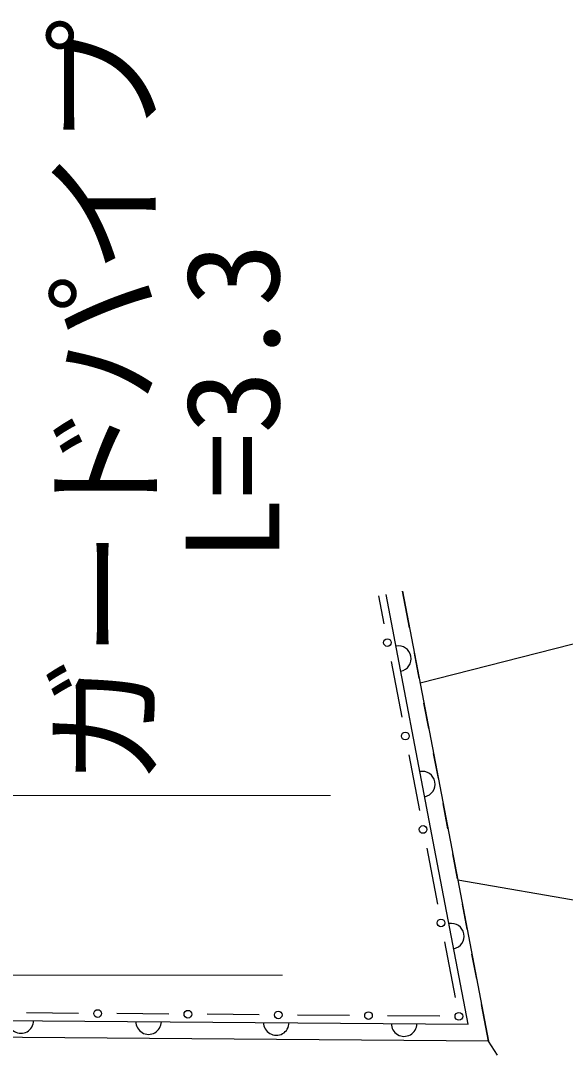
# Model space of a CAD drawing. Units: millimetres, scale not verified. Extents: x 40000 to 680000, y 20000 to 380000.
# Drawn here: x 417142 to 427800, y 300765 to 321011 of the extents above; entities that cross this region are included whole.
import ezdxf
from ezdxf.enums import TextEntityAlignment as Align

# ---------------------------------------------------------------- set-up
doc = ezdxf.new("R2010")
doc.units = ezdxf.units.MM
doc.header["$LTSCALE"] = 1000
doc.layers.add('M-BGD', color=7, linetype='Continuous', lineweight=25)
doc.layers.add('M-STR-HTXT', color=7, linetype='Continuous', lineweight=13)
doc.styles.add('ＭＳ ゴシック', font='')
doc.styles.get('ＭＳ ゴシック').set_extended_font_data('MS Gothic')

msp = doc.modelspace()

# ---------------------------------------------------------------- linework, layer by layer
at = {"layer": 'M-BGD'}
for p, q in [((425242, 304815), (424293, 309783)), ((424617, 309845), (425697, 304190)), ((424754, 309127), (424617, 309845)), ((424145, 309755), (424250, 309209)), ((431228, 309640), (424960, 308049)), ((424942, 308145), (424848, 308636)), ((424390, 308472), (424599, 307381)), ((425129, 307163), (425035, 307654)), ((424740, 306644), (424948, 305553)), ((425317, 306181), (425223, 306672)), ((425504, 305198), (425410, 305690)), ((425089, 304816), (425297, 303724)), ((425692, 304216), (425598, 304707)), ((430038, 303445), (425697, 304190)), ((425879, 303234), (425786, 303725)), ((425438, 302988), (425646, 301896)), ((426067, 302252), (425973, 302743)), ((426298, 301043), (426161, 301761)), ((418272, 301586), (417254, 301594)), ((420039, 301572), (419022, 301580)), ((421807, 301559), (420789, 301567)), ((423574, 301545), (422557, 301553)), ((425342, 301531), (424324, 301539)), ((426476, 300765), (426298, 301043))]:
    msp.add_line(p, q, dxfattribs=at)
for points in [[(290897, 302434), (425898, 301376), (425242, 304815)], [(425697, 304190), (426298, 301043), (395614, 301284)]]:
    msp.add_lwpolyline(points, dxfattribs=at)
for centre in [(424320, 308841), (424669, 307013), (425018, 305184), (425367, 303356), (418647, 301583), (420414, 301570), (422182, 301556), (423949, 301542), (425717, 301528)]:
    msp.add_circle(centre, 75, dxfattribs=at)
for centre, start, end in [((424533, 308527), 280.8106, 100.8106), ((425002, 306071), 280.8106, 100.8106), ((425570, 303096), 280.8106, 100.8106), ((417146, 301445), 179.551, 359.551), ((419645, 301425), 179.551, 359.551), ((422145, 301406), 179.551, 359.551), ((424645, 301386), 179.551, 359.551)]:
    msp.add_arc(centre, 250, start, end, dxfattribs=at)
at = {"layer": 'M-STR-HTXT'}
for p, q in [((423204, 305848), (415423, 305848)), ((422268, 302336), (415423, 302336))]:
    msp.add_line(p, q, dxfattribs=at)

# ---------------------------------------------------------------- texts
at = {"layer": 'M-STR-HTXT', "style": 'ＭＳ ゴシック'}
for s, p in [('ガードパイプ', (420254, 313550)), ('L=3.3', (422754, 313550))]:
    msp.add_text(s, height=1833, rotation=90, dxfattribs=at).set_placement(p, align=Align.BOTTOM_CENTER)

doc.saveas('drawing.dxf')
